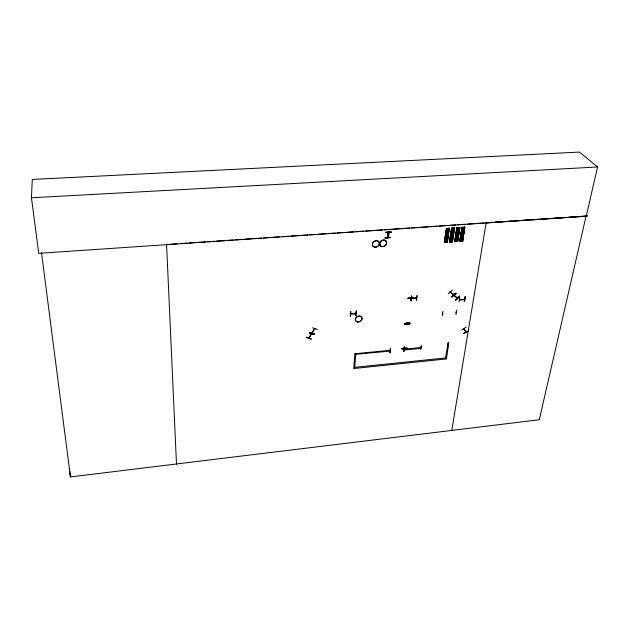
<?xml version="1.0" encoding="UTF-8"?>
<svg xmlns="http://www.w3.org/2000/svg" width="629" height="629" viewBox="0 0 629 629"><rect width="100%" height="100%" fill="white"/><g stroke="black" fill="none" stroke-linecap="round" stroke-linejoin="round"><path stroke-width="0.94" d="M31.45 197.773L32.299 179.438L579.482 152.084L597.55 166.984L586.244 216.172L38.731 253.345L31.45 197.773L597.55 166.984M311.355 333.504L308.8 338.08L309.193 337.459M311.622 333.488L311.308 334.117M350.172 316.253L350.557 311.497M314.972 328.794L314.555 328.873M355.448 313.014L355.534 313.541L355.385 313.069M355.833 315.609L356.234 310.86M356.156 315.719L356.218 310.844M448.548 344.165L446.488 358.939L353.742 368.539L354.898 353.498M464.131 328.597L465.971 332.23L465.798 331.829M385.561 232.541L391.214 231.912L385.467 232.392M387.763 232.392L387.181 237.636M387.991 232.368L387.385 237.487M387.81 235.199L387.92 234.719M388.054 237.455L388.636 232.211L388.164 237.573M390.491 237.345C380.576 237.503 385.836 239.122 390.491 237.29M355.841 354.269L390.64 351.061L390.609 349.944M420.644 349.685L421.265 345.258M390.42 348.442L389.956 352.735M390.004 352.885L390.42 348.466M390.153 350.306L390.31 350.605M420.966 347.074L421.084 348.356L404.101 350.054L404.07 348.938M403.81 349.252L403.629 349.111M404.478 347.074L403.787 351.525L404.455 347.051M403.787 351.525L404.274 346.933M404.573 324.242L409.904 323.691L404.706 324.147M404.738 323.793C406.405 321.718 415.981 323.589 404.73 323.778M401.727 348.828C417.585 346.823 391.089 350.038 406.853 348.38M410.297 298.335L410.454 298.751L410.092 298.06M410.336 298.232L410.077 298.39M407.199 323.88L407.301 324.682L407.12 324.281M407.12 322.622L407.521 323.251L407.081 322.944M410.454 298.696L410.548 298.232M404.235 348.332L404.062 348.002C404.361 348.293 404.817 348.104 404.077 347.695M407.105 324.635L407.191 323.927M411.5 296.102L410.871 300.89L411.72 296.078M411.099 300.843L411.72 296.062M411.311 298.122L411.563 298.61L411.366 298.122M411.948 298.154L411.759 298.272M413.072 298.012L407.694 298.264L412.97 297.855M416.06 297.737L416.264 298.232L416.052 297.824M416.335 300.277L417.003 295.52L416.437 300.434M420.856 347.129L421.139 347.365M442.171 315.923L442.958 311.3M444.467 242.354L446.393 228.476L449.248 228.217L447.4 242.251L444.294 242.424L446.818 228.461M444.31 242.424L446.535 228.358L446.975 228.453M446.826 228.453L444.428 242.307M445.017 242.322L446.944 228.453M444.892 242.393L447.062 228.327L445.238 242.369L444.821 242.393M448.658 228.366L446.661 242.236M449.531 228.311L448.721 228.248L446.511 242.307L447.054 242.267M448.705 344.417L447.73 344.511L445.371 358.782M449.31 228.264L447.345 242.251M449.389 242.055L451.559 228.13L454.673 227.957L452.487 241.882L449.405 242.063L451.614 228.123M449.987 242.023L452.495 228.068L450.309 242.008L452.086 228.099M452.235 228.02L450.112 241.953M453.768 228.02L451.567 241.937L453.721 228.005L454.445 227.91M453.855 227.895L451.701 241.866M458.997 302.117L459.728 297.431M459.429 299.577L459.893 299.561M452.22 241.835L454.382 227.863L452.275 241.835M578.358 216.557L586.094 216.03L539.281 419.747L70.456 476.916L69.3 468.566M454.696 241.67L456.89 227.753L460.019 227.588L457.786 241.497L454.72 241.678L457.024 227.643L455.113 241.654M456.945 227.769L454.846 241.607L455.648 241.615L457.849 227.706L457.417 227.722L455.42 241.567M455.294 241.638L457.44 227.729M457.275 241.52L456.851 241.544L459.068 227.643L459.791 227.549L457.574 241.45M459.201 227.525L456.874 241.552L459.115 227.651M459.484 227.627L457.267 241.528M447.313 344.488L447.974 344.889L447.573 344.26M447.565 346.846L448.265 342.443L447.636 347.004M456.127 312.306L455.907 312.204M455.994 314.634L456.843 310.05M464.454 299.16L464.131 298.956C465.892 299.75 460.64 300.057 459.461 299.42M464.288 301.495C467.127 290.189 463.117 301.999 464.674 301.621M464.399 301.653L465.075 296.833M464.454 301.629L465.169 296.951M457.519 241.45L459.728 227.494M459.697 241.308L460.114 241.284L462.134 227.344L459.697 241.308L461.953 227.415L464.752 227.148L462.779 241.135M447.895 346.964L448.611 342.569M462.457 227.376L462.881 227.36L460.231 241.284L462.653 227.313M460.216 241.277L462.59 227.266M460.577 241.261L462.873 227.36M462.433 241.159L461.843 241.182L464.116 227.297L464.697 227.266L462.362 241.151L464.792 227.195M461.914 241.19L464.233 227.179M462.26 241.166L464.524 227.273M451.764 430.503L486.233 222.249M450.309 292.021L450.679 292.343L450.254 291.612M453.108 294.341L453.627 294.907L453.242 294.215M457.055 297.525C458.958 299.75 452.526 294.985 454.649 295.473M456.913 297.651L457.362 298.217L457.236 297.761M391.167 232.132L385.475 232.368L391.183 232.203M407.356 322.551L407.466 323.306L407.356 322.811M407.325 324.619L407.018 323.896M308.886 337.388L309.248 337.773L309.028 337.403M407.765 298.374L413.072 297.926M312.165 332.324L312.283 333.048L311.89 332.655M314.925 328.833L312.078 332.78M404.659 324.336L409.872 323.864M306.496 337.286C320.766 342.813 296.817 333.622 311.182 338.811M309.68 332.261L314.366 333.834M314.288 334.196L309.57 332.442L314.445 333.96M387.786 234.837L388.415 234.798M403.684 348.914L403.991 349.433L403.857 348.898M442.674 313.549L442.73 313.203M388.29 235.207L387.747 235.199M465.963 332.175L465.594 331.585M442.895 313.706L442.549 313.218M309.437 332.647L314.178 334.384L309.46 332.655M312.511 327.827L317.37 329.329M314.665 328.369L311.882 332.765M314.154 334.384L309.256 332.71L313.973 334.439M356.006 313.297L350.628 313.439M312.212 332.647L312.086 332.348M350.51 313.501C350.023 314.634 357.358 314.311 355.817 312.975M411.555 298.382L416.768 297.973L411.287 298.288M464.682 299.428L459.681 299.852M448.296 293.782L452.4 290.055M451.693 296.731C464.461 285.464 442.95 304.617 455.907 293.114M456.167 293.342L452.125 297.108M459.445 296.149C451.536 302.643 457.503 300.135 459.414 296.117M459.555 296.29L455.506 300.025L459.689 296.416M461.843 241.182L464.116 227.297M451.551 241.929L452.212 241.78M449.916 242.023L450.34 242M447.117 242.149L449.004 228.343M464.627 227.266L462.787 241.127M466.27 327.111L461.67 329.981M463.463 333.48L468.33 331.137M450.45 291.887L453.737 294.726M454.28 295.221L457.59 298.06L457.11 297.533M459.862 241.237L462.063 227.297L462.504 227.391M451.968 241.913L454.083 227.997M308.981 338.158L311.717 333.834L311.457 333.433M314.649 329.219L314.366 328.747M311.473 334.235L311.182 333.818M460.082 299.836L459.925 299.349L460.224 299.64M421.461 347.554L421.045 347.397L421.564 347.342M421.454 347.578L421.32 347.043M453.572 294.883L450.144 291.84M355.023 353.757L390.743 350.196M404.211 349.189L421.194 347.499M401.679 348.497L406.798 348.002M401.75 348.663L406.869 348.175M447.494 344.778L447.769 344.448M421.108 347.593L421.288 347.263M390.554 350.534L390.137 350.463M404.754 323.558L409.959 323.125M168.541 244.367L166.575 244.5L176.505 464.336M170.498 244.233L177.362 243.769M180.303 243.572L187.167 243.101M189.125 242.975L195.989 242.503M198.929 242.307L205.785 241.843M207.751 241.709L214.607 241.245M216.573 241.111L224.411 240.577M226.369 240.443L233.233 239.979M235.191 239.846L243.038 239.311M244.996 239.177L251.859 238.713M253.817 238.58L261.664 238.045M263.622 237.919L270.486 237.447M272.443 237.314L279.307 236.85M282.248 236.653L289.104 236.189M291.07 236.056L297.934 235.584M299.891 235.458L307.73 234.924M309.696 234.79L316.552 234.326M318.518 234.192L326.357 233.658M328.314 233.524L335.178 233.06M337.136 232.927L344.983 232.392M346.941 232.258L353.805 231.794M355.762 231.661L363.609 231.134M365.567 231L372.431 230.528M374.389 230.403L382.228 229.868M384.193 229.734L391.049 229.271M393.015 229.137L399.871 228.673M401.837 228.539L409.676 228.005M411.641 227.871L418.497 227.407M420.463 227.273L428.302 226.739M430.26 226.605L437.124 226.141M439.081 226.008L446.928 225.473M448.886 225.347L455.75 224.875M457.708 224.742L465.554 224.215M467.512 224.081L474.376 223.617M476.334 223.484L484.173 222.949M492.955 222.352L486.138 222.815L492.994 222.367M511.471 221.094L494.905 222.218L587.761 216.117L586.338 214.788M513.413 220.968L529.98 219.843M531.93 219.71L539.698 219.183M541.632 219.049L548.402 218.593M550.328 218.46L566.76 217.343M568.695 217.217L576.431 216.691M449.735 240.537L452.432 240.364M455.05 240.152L457.731 239.987M460.051 239.791L462.724 239.625M444.64 240.899L447.337 240.734M459.823 241.19L462.496 241.025M461.254 232.353L463.935 232.187M445.764 233.438L448.477 233.273M450.891 233.076L453.595 232.911M456.229 232.699L458.926 232.541M461.026 233.76L463.707 233.603M445.552 234.853L448.265 234.688M450.671 234.491L453.375 234.326M456.009 234.114L458.698 233.957M456.796 229.074L459.5 228.917M461.828 228.728L464.524 228.571M446.315 229.797L449.027 229.64M451.449 229.443L454.162 229.286M461.678 229.679L464.367 229.514M446.173 230.749L448.886 230.591M451.3 230.395L454.012 230.238M456.646 230.025L459.351 229.868M461.45 231.095L464.139 230.937M451.087 231.818L453.792 231.653M456.426 231.441L459.123 231.283M445.953 232.172L448.666 232.015M351.186 313.729L351.006 313.407M442.682 313.729L442.486 313.273M453.981 295.103L454.5 295.669M450.372 291.636L450.82 292.21L450.12 291.746M455.962 311.992L456.104 312.495M463.911 328.322L464.312 329.006M463.746 328.409L465.814 332.324L465.436 331.672M463.738 328.519L464.147 329.101M465.405 331.742L465.617 332.01M388.062 232.392L387.354 237.503M411.791 298.036L412.05 298.523M445.497 357.948L354.709 367.32M463.565 333.629L468.251 330.988M350.848 311.489L350.463 316.245M355.92 353.396L354.63 368.177M314.83 328.432L314.948 328.841M314.563 328.448L314.759 329.148M311.158 333.81L311.276 334.219M41.459 252.363L70.456 476.916L70.393 474.062M388.958 232.313L388.408 237.573L388.989 232.329M390.585 237.447L384.964 237.786L390.57 237.463M357.61 322.001A3.483 2.783 -26.8 0 0 362.021 318.054A3.483 2.783 -26.8 0 0 356.549 317.244A3.483 2.783 -26.8 0 0 357.61 322.001M357.547 321.867A3.475 2.775 -26.8 0 0 361.95 317.936A3.475 2.775 -26.8 0 0 356.494 317.118A3.475 2.775 -26.8 0 0 357.547 321.867M375.544 247.189A3.68 3.066 -32.2 0 0 379.043 242.11A3.68 3.066 -32.2 0 0 372.981 242.535A3.68 3.066 -32.2 0 0 375.544 247.189A3.664 3.051 -32.2 0 0 379.028 242.118A3.664 3.051 -32.2 0 0 372.989 242.535A3.664 3.051 -32.2 0 0 375.544 247.166M382.849 246.639A3.664 3.043 -32.7 0 0 386.348 241.599A3.664 3.043 -32.7 0 0 380.325 242.016A3.664 3.043 -32.7 0 0 382.849 246.639M382.778 246.521A3.656 3.035 -32.7 0 0 386.269 241.481A3.656 3.035 -32.7 0 0 380.262 241.898A3.656 3.035 -32.7 0 0 382.778 246.521M382.802 246.592A3.68 3.059 -32.7 0 0 386.324 241.52A3.68 3.059 -32.7 0 0 380.27 241.937A3.68 3.059 -32.7 0 0 382.802 246.592"/></g></svg>
